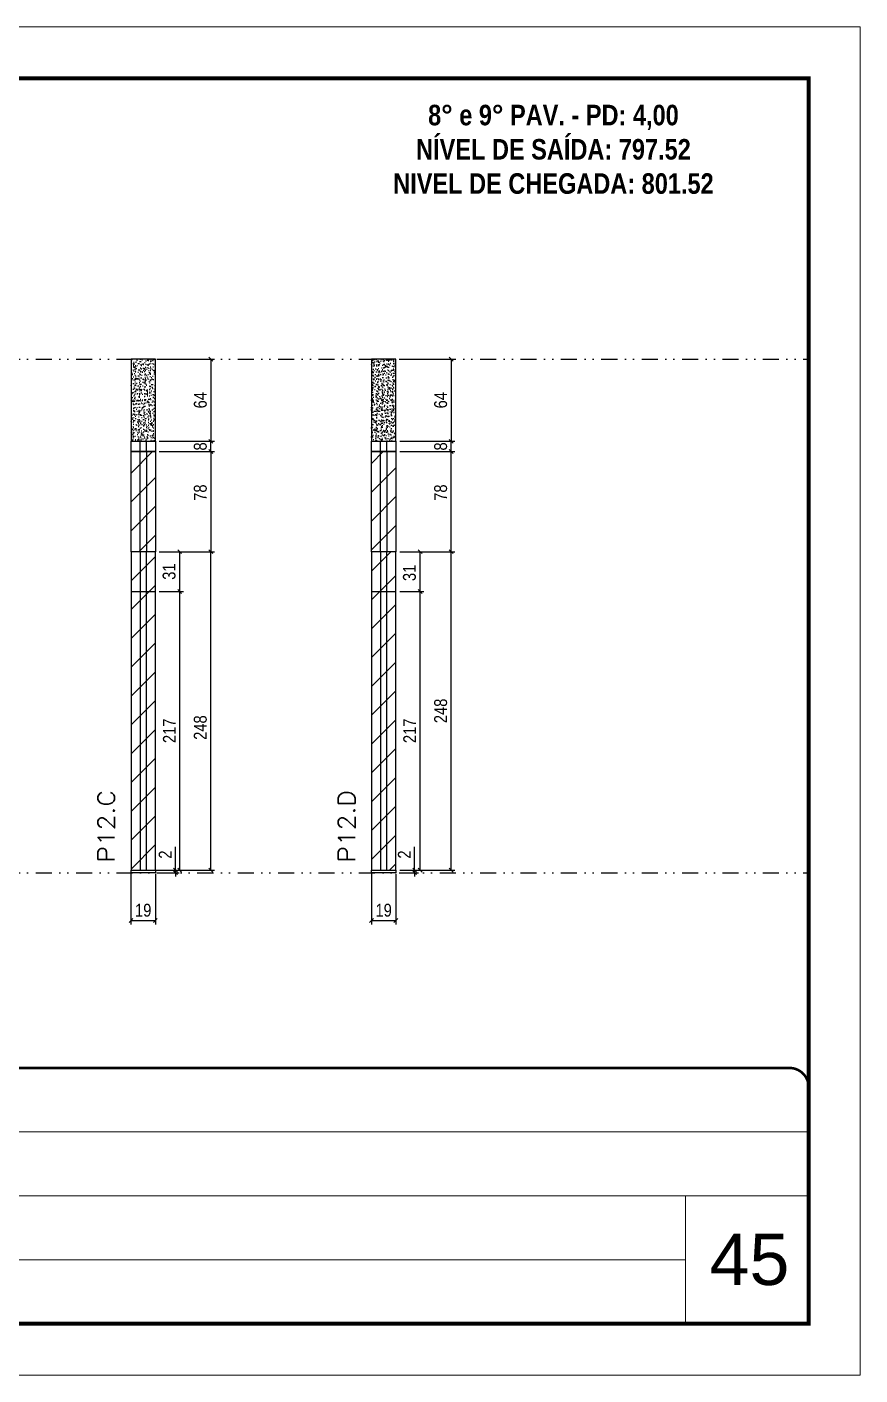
# Model space of a CAD drawing. Extents: x 28748 to 35002, y 14885 to 43501.
# Drawn here: x 29585 to 30233, y 29816 to 30866 of the extents above; entities that cross this region are included whole.
import ezdxf

# ---------------------------------------------------------------- set-up
doc = ezdxf.new("R2010")
doc.units = 0
for name, pattern in [('CONTINUO', [0]), ('DASHED', [0.75, 0.5, -0.25]), ('DIVIDE2', [0.625, 0.25, -0.125, 0, -0.125, 0, -0.125])]:
    doc.linetypes.add(name, pattern=pattern)
for name, color, linetype, lineweight in [('CARIMBO', 255, 'Continuous', 9), ('Folhas', 255, 'Continuous', 9), ('Hachura', 251, 'Continuous', 9), ('SARRAFO DE PRESSAO', 251, 'DASHED', 9), ('Texto Seção', 7, 'Continuous', 15)]:
    doc.layers.add(name, color=color, linetype=linetype, lineweight=lineweight)
for name, color, linetype in [('COTA', 241, 'Continuous'), ('NOMENCLATURA', 7, 'Continuous'), ('Nível', 160, 'Continuous'), ('Painéis', 200, 'Continuous'), ('SARR_2.2x7', 40, 'Continuous')]:
    doc.layers.add(name, color=color, linetype=linetype)
doc.styles.add('ARIAL', font='arial.ttf')
doc.styles.add('COTA TECNICA', font='techl___.ttf', dxfattribs={"height": 10})
doc.styles.add('COTA TECNICA-50', font='techl___.ttf', dxfattribs={"height": 10})
doc.styles.add('REGUA-120', font='ROMANS.shx', dxfattribs={"height": 15})
doc.styles.add('ROMANC', font='techb___.ttf', dxfattribs={"height": 2.5})
doc.dimstyles.new('COTA PAINEL-50', dxfattribs={"dimtxt": 10, "dimasz": 3, "dimexe": 3, "dimexo": 3, "dimgap": 3, "dimtad": 1, "dimdec": 1, "dimzin": 12, "dimdsep": 46, "dimtxsty": 'COTA TECNICA-50', "dimblk1": 'OBLIQUE', "dimblk2": 'OBLIQUE', "dimsah": 1, "dimcen": 0.9, "dimclrd": 4, "dimclre": 4, "dimclrt": 240, "dimadec": 1, "dimazin": 3, "dimtfac": 1, "dimtdec": 1, "dimtmove": 0, "dimatfit": 3, "dimfxl": 1, "dimtolj": 1, "dimtzin": 12, "dimarcsym": 0})
doc.dimstyles.new('PAINEL', dxfattribs={"dimtxt": 10, "dimasz": 3, "dimexe": 3, "dimexo": 3, "dimgap": 3, "dimtad": 1, "dimdec": 1, "dimzin": 12, "dimdsep": 46, "dimtxsty": 'COTA TECNICA', "dimblk1": 'OBLIQUE', "dimblk2": 'OBLIQUE', "dimsah": 1, "dimcen": 0.9, "dimclrd": 4, "dimclre": 4, "dimclrt": 240, "dimadec": 1, "dimazin": 3, "dimtfac": 1, "dimtdec": 1, "dimtmove": 0, "dimatfit": 3, "dimfxl": 1, "dimtolj": 1, "dimtzin": 12, "dimarcsym": 0})
pattern_1 = [(45, (-100259.158, -2076.637), (-11.2253202, 11.2253202), [])]

# ---------------------------------------------------------------- blocks, each defined once
blk = doc.blocks.new('9999999999')
at = {"color": 30, "linetype": 'CONTINUO'}
for p, q in [((98564.6, 34379.6), (99584, 34379.6)), ((98564.6, 34329.8), (99488, 34329.8)), ((99584, 34329.8), (99488, 34329.8)), ((99488, 34329.8), (99488, 34230.2)), ((98564.6, 34280), (99488, 34280))]:
    blk.add_line(p, q, dxfattribs=at)
at = {"color": 30, "linetype": 'CONTINUO', "const_width": 2}
blk.add_lwpolyline([(99584, 34230.2), (99584, 34414.4, 0.414214), (99569, 34429.4), (98229, 34429.4, 0.414214), (98214, 34414.4), (98214, 34245.2, 0.414214), (98229, 34230.2), (99584, 34230.2)], format="xyb", dxfattribs=at)
at = {"layer": 'Folhas'}
blk.add_lwpolyline([(98139, 34190.2), (99624, 34190.2), (99624, 35240.2), (98139, 35240.2)], close=True, dxfattribs=at)
at = {"layer": 'Folhas', "color": 30, "const_width": 3}
blk.add_lwpolyline([(98214, 34230.2), (99584, 34230.2), (99584, 35200.2), (98214, 35200.2)], close=True, dxfattribs=at)
blk = doc.blocks.new('_Oblique')
at = {"color": 0, "linetype": 'ByBlock', "lineweight": -2}
blk.add_line((-0.5, -0.5), (0.5, 0.5), dxfattribs=at)
blk = doc.blocks.new('*D878')
at = {"layer": 'COTA', "color": 4, "lineweight": -2, "transparency": 16777216}
for p, q in [((29665.8, 30206.7), (29665.8, 30167.4)), ((29684.8, 30206.7), (29684.8, 30167.4)), ((29665.8, 30170.4), (29684.8, 30170.4))]:
    blk.add_line(p, q, dxfattribs=at)
at = {"layer": 'Defpoints', "color": 0, "transparency": 16777216}
for p in [(29665.8, 30209.7), (29684.8, 30209.7), (29684.8, 30170.4)]:
    blk.add_point(p, dxfattribs=at)
at = {"layer": 'COTA', "color": 4, "lineweight": -2, "transparency": 16777216, "xscale": 3, "yscale": 3, "zscale": 3, "rotation": 180}
blk.add_blockref('_Oblique', (29665.8, 30170.4), dxfattribs=at)
at = {"layer": 'COTA', "color": 4, "lineweight": -2, "transparency": 16777216, "xscale": 3, "yscale": 3, "zscale": 3}
blk.add_blockref('_Oblique', (29684.8, 30170.4), dxfattribs=at)
at = {"layer": 'COTA', "color": 240, "transparency": 16777216, "insert": (29675.3, 30178.4), "char_height": 10, "attachment_point": 5, "style": 'COTA TECNICA'}
blk.add_mtext('\\A1;19', dxfattribs=at)
blk = doc.blocks.new('*D879')
at = {"layer": 'COTA', "color": 4, "lineweight": -2, "transparency": 16777216}
for p, q in [((29700.4, 30209.7), (29700.4, 30227.8)), ((29687.8, 30209.7), (29703.4, 30209.7)), ((29700.4, 30207.7), (29700.4, 30209.7)), ((29687.8, 30207.7), (29703.4, 30207.7)), ((29700.4, 30207.7), (29700.4, 30204.7))]:
    blk.add_line(p, q, dxfattribs=at)
at = {"layer": 'Defpoints', "color": 0, "transparency": 16777216}
for p in [(29684.8, 30209.7), (29700.4, 30209.7), (29684.8, 30207.7)]:
    blk.add_point(p, dxfattribs=at)
at = {"layer": 'COTA', "color": 4, "lineweight": -2, "transparency": 16777216, "xscale": 3, "yscale": 3, "zscale": 3}
for p, rotation in [((29700.4, 30209.7), 270), ((29700.4, 30207.7), 90)]:
    blk.add_blockref('_Oblique', p, dxfattribs=dict(at, rotation=rotation))
at = {"layer": 'COTA', "color": 240, "transparency": 16777216, "insert": (29692.4, 30221.8), "char_height": 10, "attachment_point": 5, "rotation": 90, "style": 'COTA TECNICA-50'}
blk.add_mtext('\\A1;2', dxfattribs=at)
blk = doc.blocks.new('*D1727')
at = {"layer": 'COTA', "color": 4, "linetype": 'ByBlock', "lineweight": -2, "transparency": 16777216}
for p, q in [((29687.8, 30607.7), (29730.9, 30607.7)), ((29727.9, 30607.7), (29727.9, 30543.7)), ((29687.8, 30543.7), (29730.9, 30543.7))]:
    blk.add_line(p, q, dxfattribs=at)
at = {"layer": 'Defpoints', "color": 0, "linetype": 'ByBlock', "transparency": 16777216}
for p in [(29684.8, 30607.7), (29684.8, 30543.7), (29727.9, 30543.7)]:
    blk.add_point(p, dxfattribs=at)
at = {"layer": 'COTA', "color": 4, "linetype": 'ByBlock', "lineweight": -2, "transparency": 16777216, "xscale": 3, "yscale": 3, "zscale": 3}
for p, rotation in [((29727.9, 30607.7), 90), ((29727.9, 30543.7), 270)]:
    blk.add_blockref('_Oblique', p, dxfattribs=dict(at, rotation=rotation))
at = {"layer": 'COTA', "color": 240, "linetype": 'ByBlock', "transparency": 16777216, "insert": (29719.8, 30575.7), "char_height": 10, "attachment_point": 5, "rotation": 90, "style": 'COTA TECNICA'}
blk.add_mtext('\\A1;64', dxfattribs=at)
blk = doc.blocks.new('*D1728')
at = {"layer": 'COTA', "color": 4, "linetype": 'ByBlock', "lineweight": -2, "transparency": 16777216}
for p, q in [((29687.8, 30457.7), (29730.9, 30457.7)), ((29727.9, 30209.7), (29727.9, 30457.7)), ((29687.8, 30209.7), (29730.9, 30209.7))]:
    blk.add_line(p, q, dxfattribs=at)
at = {"layer": 'Defpoints', "color": 0, "linetype": 'ByBlock', "transparency": 16777216}
for p in [(29684.8, 30457.7), (29727.9, 30457.7), (29684.8, 30209.7)]:
    blk.add_point(p, dxfattribs=at)
at = {"layer": 'COTA', "color": 4, "linetype": 'ByBlock', "lineweight": -2, "transparency": 16777216, "xscale": 3, "yscale": 3, "zscale": 3}
for p, rotation in [((29727.9, 30457.7), 90), ((29727.9, 30209.7), 270)]:
    blk.add_blockref('_Oblique', p, dxfattribs=dict(at, rotation=rotation))
at = {"layer": 'COTA', "color": 240, "linetype": 'ByBlock', "transparency": 16777216, "insert": (29719.8, 30320.7), "char_height": 10, "attachment_point": 5, "rotation": 90, "style": 'COTA TECNICA'}
blk.add_mtext('\\A1;248', dxfattribs=at)
blk = doc.blocks.new('*D880')
at = {"layer": 'COTA', "color": 4, "lineweight": -2, "transparency": 16777216}
for p, q in [((29853, 30206.7), (29853, 30167.4)), ((29872, 30206.7), (29872, 30167.4)), ((29853, 30170.4), (29872, 30170.4))]:
    blk.add_line(p, q, dxfattribs=at)
at = {"layer": 'Defpoints', "color": 0, "transparency": 16777216}
for p in [(29853, 30209.7), (29872, 30209.7), (29872, 30170.4)]:
    blk.add_point(p, dxfattribs=at)
at = {"layer": 'COTA', "color": 4, "lineweight": -2, "transparency": 16777216, "xscale": 3, "yscale": 3, "zscale": 3, "rotation": 180}
blk.add_blockref('_Oblique', (29853, 30170.4), dxfattribs=at)
at = {"layer": 'COTA', "color": 4, "lineweight": -2, "transparency": 16777216, "xscale": 3, "yscale": 3, "zscale": 3}
blk.add_blockref('_Oblique', (29872, 30170.4), dxfattribs=at)
at = {"layer": 'COTA', "color": 240, "transparency": 16777216, "insert": (29862.5, 30178.4), "char_height": 10, "attachment_point": 5, "style": 'COTA TECNICA'}
blk.add_mtext('\\A1;19', dxfattribs=at)
blk = doc.blocks.new('*D881')
at = {"layer": 'COTA', "color": 4, "lineweight": -2, "transparency": 16777216}
for p, q in [((29886.6, 30209.7), (29886.6, 30227.8)), ((29875, 30209.7), (29889.6, 30209.7)), ((29886.6, 30207.7), (29886.6, 30209.7)), ((29875, 30207.7), (29889.6, 30207.7)), ((29886.6, 30207.7), (29886.6, 30204.7))]:
    blk.add_line(p, q, dxfattribs=at)
at = {"layer": 'Defpoints', "color": 0, "transparency": 16777216}
for p in [(29872, 30209.7), (29886.6, 30209.7), (29872, 30207.7)]:
    blk.add_point(p, dxfattribs=at)
at = {"layer": 'COTA', "color": 4, "lineweight": -2, "transparency": 16777216, "xscale": 3, "yscale": 3, "zscale": 3}
for p, rotation in [((29886.6, 30209.7), 270), ((29886.6, 30207.7), 90)]:
    blk.add_blockref('_Oblique', p, dxfattribs=dict(at, rotation=rotation))
at = {"layer": 'COTA', "color": 240, "transparency": 16777216, "insert": (29878.6, 30221.8), "char_height": 10, "attachment_point": 5, "rotation": 90, "style": 'COTA TECNICA-50'}
blk.add_mtext('\\A1;2', dxfattribs=at)
blk = doc.blocks.new('*D1729')
at = {"layer": 'COTA', "color": 4, "linetype": 'ByBlock', "lineweight": -2, "transparency": 16777216}
for p, q in [((29875, 30607.7), (29918, 30607.7)), ((29915, 30607.7), (29915, 30543.7)), ((29875, 30543.7), (29918, 30543.7))]:
    blk.add_line(p, q, dxfattribs=at)
at = {"layer": 'Defpoints', "color": 0, "linetype": 'ByBlock', "transparency": 16777216}
for p in [(29872, 30607.7), (29872, 30543.7), (29915, 30543.7)]:
    blk.add_point(p, dxfattribs=at)
at = {"layer": 'COTA', "color": 4, "linetype": 'ByBlock', "lineweight": -2, "transparency": 16777216, "xscale": 3, "yscale": 3, "zscale": 3}
for p, rotation in [((29915, 30607.7), 90), ((29915, 30543.7), 270)]:
    blk.add_blockref('_Oblique', p, dxfattribs=dict(at, rotation=rotation))
at = {"layer": 'COTA', "color": 240, "linetype": 'ByBlock', "transparency": 16777216, "insert": (29906.9, 30575.7), "char_height": 10, "attachment_point": 5, "rotation": 90, "style": 'COTA TECNICA'}
blk.add_mtext('\\A1;64', dxfattribs=at)
blk = doc.blocks.new('*D1730')
at = {"layer": 'COTA', "color": 4, "linetype": 'ByBlock', "lineweight": -2, "transparency": 16777216}
for p, q in [((29875, 30457.7), (29918, 30457.7)), ((29915, 30209.7), (29915, 30457.7)), ((29875, 30209.7), (29918, 30209.7))]:
    blk.add_line(p, q, dxfattribs=at)
at = {"layer": 'Defpoints', "color": 0, "linetype": 'ByBlock', "transparency": 16777216}
for p in [(29872, 30457.7), (29915, 30457.7), (29872, 30209.7)]:
    blk.add_point(p, dxfattribs=at)
at = {"layer": 'COTA', "color": 4, "linetype": 'ByBlock', "lineweight": -2, "transparency": 16777216, "xscale": 3, "yscale": 3, "zscale": 3}
for p, rotation in [((29915, 30457.7), 90), ((29915, 30209.7), 270)]:
    blk.add_blockref('_Oblique', p, dxfattribs=dict(at, rotation=rotation))
at = {"layer": 'COTA', "color": 240, "linetype": 'ByBlock', "transparency": 16777216, "insert": (29906.9, 30333.7), "char_height": 10, "attachment_point": 5, "rotation": 90, "style": 'COTA TECNICA'}
blk.add_mtext('\\A1;248', dxfattribs=at)
blk = doc.blocks.new('*D1731')
at = {"layer": 'COTA', "color": 4, "linetype": 'ByBlock', "lineweight": -2, "transparency": 16777216}
for p, q in [((29687.8, 30426.7), (29706.7, 30426.7)), ((29703.7, 30209.7), (29703.7, 30426.7)), ((29668.8, 30209.7), (29706.7, 30209.7))]:
    blk.add_line(p, q, dxfattribs=at)
at = {"layer": 'Defpoints', "color": 0, "linetype": 'ByBlock', "transparency": 16777216}
for p in [(29684.8, 30426.7), (29703.7, 30426.7), (29665.8, 30209.7)]:
    blk.add_point(p, dxfattribs=at)
at = {"layer": 'COTA', "color": 4, "linetype": 'ByBlock', "lineweight": -2, "transparency": 16777216, "xscale": 3, "yscale": 3, "zscale": 3}
for p, rotation in [((29703.7, 30426.7), 90), ((29703.7, 30209.7), 270)]:
    blk.add_blockref('_Oblique', p, dxfattribs=dict(at, rotation=rotation))
at = {"layer": 'COTA', "color": 240, "linetype": 'ByBlock', "transparency": 16777216, "insert": (29695.7, 30318.2), "char_height": 10, "attachment_point": 5, "rotation": 90, "style": 'COTA TECNICA'}
blk.add_mtext('\\A1;217', dxfattribs=at)
blk = doc.blocks.new('*D1732')
at = {"layer": 'COTA', "color": 4, "linetype": 'ByBlock', "lineweight": -2, "transparency": 16777216}
for p, q in [((29687.8, 30457.7), (29706.7, 30457.7)), ((29703.7, 30426.7), (29703.7, 30457.7)), ((29687.8, 30426.7), (29706.7, 30426.7))]:
    blk.add_line(p, q, dxfattribs=at)
at = {"layer": 'Defpoints', "color": 0, "linetype": 'ByBlock', "transparency": 16777216}
for p in [(29684.8, 30457.7), (29703.7, 30457.7), (29684.8, 30426.7)]:
    blk.add_point(p, dxfattribs=at)
at = {"layer": 'COTA', "color": 4, "linetype": 'ByBlock', "lineweight": -2, "transparency": 16777216, "xscale": 3, "yscale": 3, "zscale": 3}
for p, rotation in [((29703.7, 30457.7), 90), ((29703.7, 30426.7), 270)]:
    blk.add_blockref('_Oblique', p, dxfattribs=dict(at, rotation=rotation))
at = {"layer": 'COTA', "color": 240, "linetype": 'ByBlock', "transparency": 16777216, "insert": (29695.5, 30442.2), "char_height": 10, "attachment_point": 5, "rotation": 90, "style": 'COTA TECNICA'}
blk.add_mtext('\\A1;31', dxfattribs=at)
blk = doc.blocks.new('*D1733')
at = {"layer": 'COTA', "color": 4, "linetype": 'ByBlock', "lineweight": -2, "transparency": 16777216}
for p, q in [((29875, 30426.7), (29893.9, 30426.7)), ((29890.9, 30209.7), (29890.9, 30426.7)), ((29875, 30209.7), (29893.9, 30209.7))]:
    blk.add_line(p, q, dxfattribs=at)
at = {"layer": 'Defpoints', "color": 0, "linetype": 'ByBlock', "transparency": 16777216}
for p in [(29872, 30426.7), (29890.9, 30426.7), (29872, 30209.7)]:
    blk.add_point(p, dxfattribs=at)
at = {"layer": 'COTA', "color": 4, "linetype": 'ByBlock', "lineweight": -2, "transparency": 16777216, "xscale": 3, "yscale": 3, "zscale": 3}
for p, rotation in [((29890.9, 30426.7), 90), ((29890.9, 30209.7), 270)]:
    blk.add_blockref('_Oblique', p, dxfattribs=dict(at, rotation=rotation))
at = {"layer": 'COTA', "color": 240, "linetype": 'ByBlock', "transparency": 16777216, "insert": (29882.8, 30318.2), "char_height": 10, "attachment_point": 5, "rotation": 90, "style": 'COTA TECNICA'}
blk.add_mtext('\\A1;217', dxfattribs=at)
blk = doc.blocks.new('*D1734')
at = {"layer": 'COTA', "color": 4, "linetype": 'ByBlock', "lineweight": -2, "transparency": 16777216}
for p, q in [((29875, 30457.7), (29893.9, 30457.7)), ((29890.9, 30426.7), (29890.9, 30457.7)), ((29875, 30426.7), (29893.9, 30426.7))]:
    blk.add_line(p, q, dxfattribs=at)
at = {"layer": 'Defpoints', "color": 0, "linetype": 'ByBlock', "transparency": 16777216}
for p in [(29872, 30457.7), (29890.9, 30457.7), (29872, 30426.7)]:
    blk.add_point(p, dxfattribs=at)
at = {"layer": 'COTA', "color": 4, "linetype": 'ByBlock', "lineweight": -2, "transparency": 16777216, "xscale": 3, "yscale": 3, "zscale": 3}
for p, rotation in [((29890.9, 30457.7), 90), ((29890.9, 30426.7), 270)]:
    blk.add_blockref('_Oblique', p, dxfattribs=dict(at, rotation=rotation))
at = {"layer": 'COTA', "color": 240, "linetype": 'ByBlock', "transparency": 16777216, "insert": (29882.6, 30441.2), "char_height": 10, "attachment_point": 5, "rotation": 90, "style": 'COTA TECNICA'}
blk.add_mtext('\\A1;31', dxfattribs=at)
blk = doc.blocks.new('*D882')
at = {"layer": 'COTA', "color": 4, "lineweight": -2, "transparency": 16777216}
for p, q in [((29875, 30535.7), (29918, 30535.7)), ((29915, 30457.7), (29915, 30535.7)), ((29875, 30457.7), (29918, 30457.7))]:
    blk.add_line(p, q, dxfattribs=at)
at = {"layer": 'Defpoints', "color": 0, "transparency": 16777216}
for p in [(29872, 30535.7), (29915, 30535.7), (29872, 30457.7)]:
    blk.add_point(p, dxfattribs=at)
at = {"layer": 'COTA', "color": 4, "lineweight": -2, "transparency": 16777216, "xscale": 3, "yscale": 3, "zscale": 3}
for p, rotation in [((29915, 30535.7), 90), ((29915, 30457.7), 270)]:
    blk.add_blockref('_Oblique', p, dxfattribs=dict(at, rotation=rotation))
at = {"layer": 'COTA', "color": 240, "transparency": 16777216, "insert": (29906.9, 30503.7), "char_height": 10, "attachment_point": 5, "rotation": 90, "style": 'COTA TECNICA'}
blk.add_mtext('\\A1;78', dxfattribs=at)
blk = doc.blocks.new('*D883')
at = {"layer": 'COTA', "color": 4, "lineweight": -2, "transparency": 16777216}
for p, q in [((29687.8, 30535.7), (29730.9, 30535.7)), ((29727.9, 30535.7), (29727.9, 30457.7)), ((29687.8, 30457.7), (29730.9, 30457.7))]:
    blk.add_line(p, q, dxfattribs=at)
at = {"layer": 'Defpoints', "color": 0, "transparency": 16777216}
for p in [(29684.8, 30535.7), (29684.8, 30457.7), (29727.9, 30457.7)]:
    blk.add_point(p, dxfattribs=at)
at = {"layer": 'COTA', "color": 4, "lineweight": -2, "transparency": 16777216, "xscale": 3, "yscale": 3, "zscale": 3}
for p, rotation in [((29727.9, 30535.7), 90), ((29727.9, 30457.7), 270)]:
    blk.add_blockref('_Oblique', p, dxfattribs=dict(at, rotation=rotation))
at = {"layer": 'COTA', "color": 240, "transparency": 16777216, "insert": (29719.8, 30503.7), "char_height": 10, "attachment_point": 5, "rotation": 90, "style": 'COTA TECNICA'}
blk.add_mtext('\\A1;78', dxfattribs=at)
blk = doc.blocks.new('*D2622')
at = {"layer": 'COTA', "color": 4, "lineweight": -2, "transparency": 16777216}
for p, q in [((29687.8, 30543.7), (29730.9, 30543.7)), ((29687.8, 30535.7), (29730.9, 30535.7)), ((29727.9, 30535.7), (29727.9, 30543.7))]:
    blk.add_line(p, q, dxfattribs=at)
at = {"layer": 'Defpoints', "color": 0, "transparency": 16777216}
for p in [(29684.8, 30543.7), (29684.8, 30535.7), (29727.9, 30543.7)]:
    blk.add_point(p, dxfattribs=at)
at = {"layer": 'COTA', "color": 4, "lineweight": -2, "transparency": 16777216, "xscale": 3, "yscale": 3, "zscale": 3}
for p, rotation in [((29727.9, 30543.7), 90), ((29727.9, 30535.7), 270)]:
    blk.add_blockref('_Oblique', p, dxfattribs=dict(at, rotation=rotation))
at = {"layer": 'COTA', "color": 240, "transparency": 16777216, "insert": (29719.8, 30539.7), "char_height": 10, "attachment_point": 5, "rotation": 90, "style": 'COTA TECNICA'}
blk.add_mtext('\\A1;8', dxfattribs=at)
blk = doc.blocks.new('*D2623')
at = {"layer": 'COTA', "color": 4, "lineweight": -2, "transparency": 16777216}
for p, q in [((29875, 30543.7), (29918, 30543.7)), ((29875, 30535.7), (29918, 30535.7)), ((29915, 30535.7), (29915, 30543.7))]:
    blk.add_line(p, q, dxfattribs=at)
at = {"layer": 'Defpoints', "color": 0, "transparency": 16777216}
for p in [(29872, 30543.7), (29872, 30535.7), (29915, 30543.7)]:
    blk.add_point(p, dxfattribs=at)
at = {"layer": 'COTA', "color": 4, "lineweight": -2, "transparency": 16777216, "xscale": 3, "yscale": 3, "zscale": 3}
for p, rotation in [((29915, 30543.7), 90), ((29915, 30535.7), 270)]:
    blk.add_blockref('_Oblique', p, dxfattribs=dict(at, rotation=rotation))
at = {"layer": 'COTA', "color": 240, "transparency": 16777216, "insert": (29906.9, 30539.7), "char_height": 10, "attachment_point": 5, "rotation": 90, "style": 'COTA TECNICA'}
blk.add_mtext('\\A1;8', dxfattribs=at)

msp = doc.modelspace()

# ---------------------------------------------------------------- hatches: boundary and pattern name
at = {"layer": 'COTA', "linetype": 'ByBlock'}
h = msp.add_hatch(dxfattribs=at)
h.set_pattern_fill('AR-CONC', color=256, scale=0.03)
h.set_pattern_definition([(50, (-102005.7435, -3187.212), (5.46554007, -0.47817257), [0.5715, -6.2865]), (355, (-102005.7435, -3187.212), (-1.05730264, 5.73170536), [0.4572, -5.02921753]), (100.4514447, (-102005.288, -3187.2517), (4.40823741, 5.25353256), [0.48570026, -5.34270734]), (46.1842, (-102005.7435, -3185.688), (8.13237123, -1.26126984), [0.85725, -9.42975]), (96.6355576, (-102005.066, -3185.793), (7.122124, 7.42278374), [0.7285507, -8.01406824]), (351.184151, (-102005.7435, -3185.688), (7.122124, 7.42278374), [0.685799, -7.54379196]), (21, (-102004.9815, -3186.069), (4.54843174, -3.06795595), [0.5715, -6.2865]), (326, (-102004.9815, -3186.069), (1.85406085, 5.52563898), [0.4572, -5.0292]), (71.451445, (-102004.6025, -3186.3245), (6.40249258, 2.45768307), [0.48570026, -5.34269813]), (37.5, (-102005.7435, -3187.2119), (0.092658098, 2.536651166), [0, -4.96824, 0, -5.1054, 0, -5.04825]), (7.5, (-102005.7435, -3187.212), (2.004589875, 3.005417245), [0, -2.91084, 0, -4.85394, 0, -1.92405]), (327.5, (-102007.4428, -3187.2119), (4.067717855, -0.17186232), [0, -1.905, 0, -5.9436, 0, -7.8867]), (317.5, (-102008.2048, -3187.212), (4.44387544, 0.76279473), [0, -2.4765, 0, -3.94716, 0, -5.6007])])
h.paths.add_polyline_path([(29684.84, 30607.7), (29665.84, 30607.7), (29665.84, 30543.7), (29684.84, 30543.7)])
h = msp.add_hatch(dxfattribs=at)
h.set_pattern_fill('AR-CONC', color=256, scale=0.03)
h.set_pattern_definition([(50, (-102038.6915, -3202.212), (5.46554007, -0.47817257), [0.5715, -6.2865]), (355, (-102038.6915, -3202.212), (-1.05730264, 5.73170536), [0.4572, -5.02921753]), (100.4514447, (-102038.236, -3202.2517), (4.40823741, 5.25353256), [0.48570026, -5.34270734]), (46.1842, (-102038.6915, -3200.688), (8.13237123, -1.26126984), [0.85725, -9.42975]), (96.6355576, (-102038.014, -3200.793), (7.122124, 7.42278374), [0.7285507, -8.01406824]), (351.184151, (-102038.6915, -3200.688), (7.122124, 7.42278374), [0.685799, -7.54379196]), (21, (-102037.9295, -3201.069), (4.54843174, -3.06795595), [0.5715, -6.2865]), (326, (-102037.9295, -3201.069), (1.85406085, 5.52563898), [0.4572, -5.0292]), (71.451445, (-102037.5505, -3201.3245), (6.40249258, 2.45768307), [0.48570026, -5.34269813]), (37.5, (-102038.6915, -3202.2119), (0.092658098, 2.536651166), [0, -4.96824, 0, -5.1054, 0, -5.04825]), (7.5, (-102038.6915, -3202.212), (2.004589875, 3.005417245), [0, -2.91084, 0, -4.85394, 0, -1.92405]), (327.5, (-102040.3908, -3202.2119), (4.067717855, -0.17186232), [0, -1.905, 0, -5.9436, 0, -7.8867]), (317.5, (-102041.1528, -3202.212), (4.44387544, 0.76279473), [0, -2.4765, 0, -3.94716, 0, -5.6007])])
h.paths.add_polyline_path([(29871.96, 30607.7), (29852.96, 30607.7), (29852.96, 30543.7), (29871.96, 30543.7)])
at = {"layer": 'Hachura'}
h = msp.add_hatch(dxfattribs=at)
h.set_pattern_fill('ANSI31', color=256, scale=5)
h.paths.add_polyline_path([(29684.84, 30535.7), (29665.84, 30535.7), (29665.84, 30457.7), (29684.84, 30457.7)])
h = msp.add_hatch(dxfattribs=at)
h.set_pattern_fill('ANSI31', color=256, scale=5)
h.paths.add_polyline_path([(29871.96, 30535.7), (29852.96, 30535.7), (29852.96, 30457.7), (29871.96, 30457.7)])
at = {"layer": 'Hachura', "linetype": 'ByBlock'}
h = msp.add_hatch(dxfattribs=at)
h.set_pattern_fill('ANSI31', color=256, scale=5)
h.set_pattern_definition(pattern_1)
h.paths.add_polyline_path([(29665.84, 30426.7), (29684.84, 30426.7), (29684.84, 30457.7), (29665.84, 30457.7)])
h = msp.add_hatch(dxfattribs=at)
h.set_pattern_fill('ANSI31', color=256, scale=5)
h.set_pattern_definition(pattern_1)
h.paths.add_polyline_path([(29852.96, 30426.7), (29871.96, 30426.7), (29871.96, 30457.7), (29852.96, 30457.7)])
h = msp.add_hatch(dxfattribs=at)
h.set_pattern_fill('ANSI31', color=256, scale=5)
h.set_pattern_definition(pattern_1)
h.paths.add_polyline_path([(29665.84, 30209.7), (29684.84, 30209.7), (29684.84, 30426.7), (29665.84, 30426.7)])
h = msp.add_hatch(dxfattribs=at)
h.set_pattern_fill('ANSI31', color=256, scale=5)
h.set_pattern_definition(pattern_1)
h.paths.add_polyline_path([(29871.96, 30426.7), (29852.96, 30426.7), (29852.96, 30209.7), (29871.96, 30209.7)])

# ---------------------------------------------------------------- linework, layer by layer
at = {"layer": 'COTA', "linetype": 'ByBlock'}
for points in [[(29665.84, 30543.7), (29684.84, 30543.7), (29684.84, 30607.7), (29665.84, 30607.7)], [(29852.96, 30543.7), (29871.96, 30543.7), (29871.96, 30607.7), (29852.96, 30607.7)]]:
    msp.add_lwpolyline(points, close=True, dxfattribs=at)
at = {"layer": 'Nível', "color": 4, "linetype": 'DIVIDE2', "ltscale": 50}
for p, q in [((28836.84, 30607.7), (30193.34, 30607.7)), ((28836.84, 30207.7), (30193.34, 30207.7))]:
    msp.add_line(p, q, dxfattribs=at)
at = {"layer": 'Painéis'}
for p, q in [((29665.84, 30535.7), (29684.84, 30535.7)), ((29665.84, 30457.7), (29665.84, 30535.7)), ((29684.84, 30535.7), (29684.84, 30457.7)), ((29852.96, 30535.7), (29871.96, 30535.7)), ((29852.96, 30457.7), (29852.96, 30535.7)), ((29852.96, 30535.7), (29871.96, 30535.7)), ((29871.96, 30535.7), (29871.96, 30457.7)), ((29665.84, 30457.7), (29665.84, 30209.7)), ((29684.84, 30457.7), (29665.84, 30457.7)), ((29684.84, 30457.7), (29665.84, 30457.7)), ((29684.84, 30209.7), (29684.84, 30457.7)), ((29871.96, 30457.7), (29852.96, 30457.7)), ((29852.96, 30457.7), (29852.96, 30209.7)), ((29871.96, 30457.7), (29852.96, 30457.7)), ((29871.96, 30209.7), (29871.96, 30457.7)), ((29665.84, 30426.7), (29684.84, 30426.7)), ((29852.96, 30426.7), (29871.96, 30426.7)), ((29665.84, 30209.7), (29684.84, 30209.7)), ((29852.96, 30209.7), (29871.96, 30209.7))]:
    msp.add_line(p, q, dxfattribs=at)
for points in [[(29665.84, 30543.7), (29684.84, 30543.7), (29684.84, 30535.7), (29665.84, 30535.7)], [(29852.96, 30543.7), (29871.96, 30543.7), (29871.96, 30535.7), (29852.96, 30535.7)], [(29665.84, 30209.7), (29684.84, 30209.7), (29684.84, 30207.7), (29665.84, 30207.7)], [(29852.96, 30209.7), (29871.96, 30209.7), (29871.96, 30207.7), (29852.96, 30207.7)]]:
    msp.add_lwpolyline(points, close=True, dxfattribs=at)
at = {"layer": 'SARR_2.2x7'}
for p, q in [((29672.84, 30535.7), (29672.84, 30543.7)), ((29672.84, 30457.7), (29672.84, 30535.7)), ((29677.84, 30535.7), (29677.84, 30543.7)), ((29677.84, 30535.7), (29677.84, 30457.7)), ((29859.96, 30535.7), (29859.96, 30543.7)), ((29859.96, 30457.7), (29859.96, 30535.7)), ((29864.96, 30535.7), (29864.96, 30543.7)), ((29864.96, 30535.7), (29864.96, 30457.7)), ((29672.84, 30457.7), (29672.84, 30209.7)), ((29677.84, 30209.7), (29677.84, 30457.7)), ((29859.96, 30457.7), (29859.96, 30209.7)), ((29864.96, 30209.7), (29864.96, 30457.7))]:
    msp.add_line(p, q, dxfattribs=at)

# ---------------------------------------------------------------- block references
at = {"layer": 'SARRAFO DE PRESSAO', "color": 6, "linetype": 'ByBlock'}
msp.add_blockref('9999999999', (-69390.64, -4373.79), dxfattribs=at)

# ---------------------------------------------------------------- texts
at = {"layer": 'CARIMBO', "style": 'ARIAL'}
msp.add_text('45', height=40, dxfattribs=at).set_placement((30116.2, 29886.56))
at = {"layer": 'NOMENCLATURA', "color": 2, "insert": (29994.67, 30832.48), "char_height": 16, "attachment_point": 2, "style": 'ROMANC'}
msp.add_mtext_dynamic_manual_height_columns('\\P8° e 9° PAV. - PD: 4,00\\PNÍVEL DE SAÍDA: 797.52\\PNIVEL DE CHEGADA: 801.52', width=300.2766, gutter_width=1, heights=[0], dxfattribs=at)
at = {"layer": 'Texto Seção', "style": 'REGUA-120', "width": 1.1}
for s, p in [('P12.C', (29653.04, 30215.6)), ('P12.D', (29840.19, 30215.6))]:
    msp.add_text(s, height=13, rotation=90, dxfattribs=at).set_placement(p)

# ---------------------------------------------------------------- dimensions: what is measured, and where the dimension line sits
at = {"layer": 'COTA', "linetype": 'ByBlock'}
for base, p1, p2, picture, middle in [((29727.92, 30543.7), (29684.84, 30607.7), (29684.84, 30543.7), '*D1727', (29719.82, 30575.7)), ((29915.04, 30543.7), (29871.96, 30607.7), (29871.96, 30543.7), '*D1729', (29906.94, 30575.7)), ((29915.04, 30457.7), (29871.96, 30209.7), (29871.96, 30457.7), '*D1730', (29906.95, 30333.7)), ((29703.74, 30426.7), (29665.84, 30209.7), (29684.84, 30426.7), '*D1731', (29695.67, 30318.2)), ((29890.87, 30426.7), (29871.96, 30209.7), (29871.96, 30426.7), '*D1733', (29882.79, 30318.2))]:
    dim = msp.add_linear_dim(base=base, p1=p1, p2=p2, angle=90, dimstyle='PAINEL', dxfattribs=at)
    dim.commit()
    dim.dimension.update_dxf_attribs({"geometry": picture, "text_midpoint": middle})
at = {"layer": 'COTA'}
for base, p1, p2, dimstyle, picture, middle in [((29727.92, 30543.7), (29684.84, 30535.7), (29684.84, 30543.7), 'PAINEL', '*D2622', (29727.92, 30539.7)), ((29915.04, 30543.7), (29871.96, 30535.7), (29871.96, 30543.7), 'PAINEL', '*D2623', (29915.04, 30539.7)), ((29727.92, 30457.7), (29684.84, 30535.7), (29684.84, 30457.7), 'PAINEL', '*D883', (29727.92, 30503.7)), ((29915.04, 30535.7), (29871.96, 30457.7), (29871.96, 30535.7), 'PAINEL', '*D882', (29915.04, 30503.7)), ((29700.37, 30209.7), (29684.84, 30207.7), (29684.84, 30209.7), 'COTA PAINEL-50', '*D879', (29700.37, 30221.76)), ((29886.56, 30209.7), (29871.96, 30207.7), (29871.96, 30209.7), 'COTA PAINEL-50', '*D881', (29886.56, 30221.76))]:
    dim = msp.add_linear_dim(base=base, p1=p1, p2=p2, angle=90, dimstyle=dimstyle, dxfattribs=at)
    dim.commit()
    dim.dimension.update_dxf_attribs({"geometry": picture, "text_midpoint": middle, "dimtype": 160})
at = {"layer": 'COTA', "linetype": 'ByBlock'}
dim = msp.add_linear_dim(base=(29727.92, 30457.7), p1=(29684.84, 30209.7), p2=(29684.84, 30457.7), angle=90, dimstyle='PAINEL', dxfattribs=at)
dim.commit()
dim.dimension.update_dxf_attribs({"geometry": '*D1728', "text_midpoint": (29727.92, 30320.7), "dimtype": 160})
for base, p1, p2, picture, middle in [((29703.74, 30457.7), (29684.84, 30426.7), (29684.84, 30457.7), '*D1732', (29703.74, 30442.2)), ((29890.87, 30457.7), (29871.96, 30426.7), (29871.96, 30457.7), '*D1734', (29890.87, 30441.19))]:
    dim = msp.add_linear_dim(base=base, p1=p1, p2=p2, angle=90, dimstyle='PAINEL', override={"dimtmove": 1}, dxfattribs=at)
    dim.commit()
    dim.dimension.update_dxf_attribs({"geometry": picture, "text_midpoint": middle, "dimtype": 160})
at = {"layer": 'COTA'}
for base, p1, p2, picture, middle in [((29684.84, 30170.36), (29665.84, 30209.7), (29684.84, 30209.7), '*D878', (29675.34, 30178.44)), ((29871.96, 30170.36), (29852.96, 30209.7), (29871.96, 30209.7), '*D880', (29862.46, 30178.44))]:
    dim = msp.add_linear_dim(base=base, p1=p1, p2=p2, dimstyle='PAINEL', override={"dimarcsym": 2}, dxfattribs=at)
    dim.commit()
    dim.dimension.update_dxf_attribs({"geometry": picture, "text_midpoint": middle})

doc.saveas('drawing.dxf')
